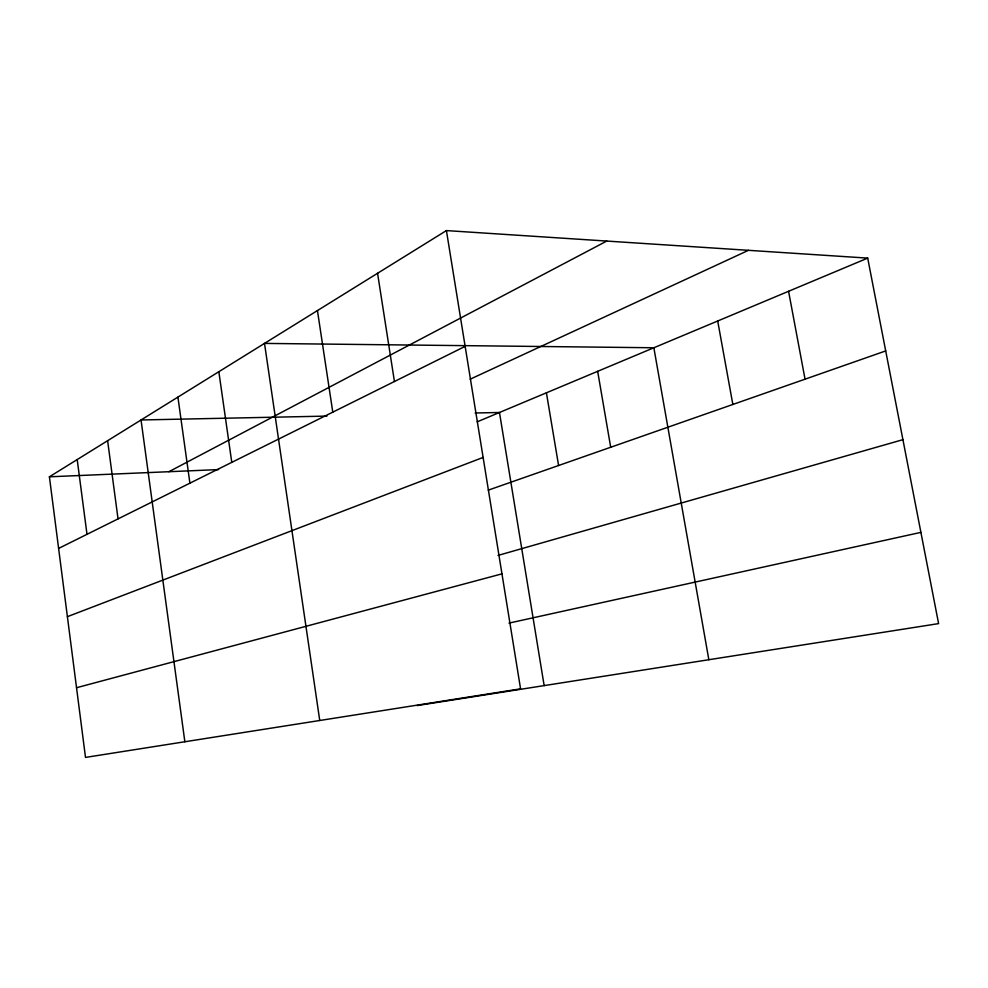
<?xml version="1.0" encoding="UTF-8"?>
<svg xmlns="http://www.w3.org/2000/svg" width="988" height="988" viewBox="0 0 988 988"><rect width="100%" height="100%" fill="white"/><g stroke="black" fill="none" stroke-linecap="round" stroke-linejoin="round"><path stroke-width="1.48" d="M446.415 230.587L520.565 688.846L85.499 757.413L49.4 476.809L446.415 230.587L867.699 258.115L938.6 623.613L417.06 705.58M168.899 471.708L606.768 241.06M58.613 548.426L465.15 346.356M470.165 379.194L748.459 250.322M477.204 421.827L867.699 258.115M67.394 616.673L483.12 457.419M488.257 490.147L885.705 350.925M498.026 555.429L902.921 439.672M76.533 687.722L501.953 573.855M508.968 623.107L920.902 532.371M49.4 476.809L218.595 469.584M326.954 416.096L141.037 419.974L184.855 741.753M475.154 412.996L499.471 412.49L544.153 685.61M788.572 291.287L805.047 379.182M717.696 321.001L732.849 404.475M708.841 659.725L653.858 347.764L264.512 343.404L319.741 720.499M597.666 371.315L610.695 447.255M546.413 392.804L558.591 465.509M377.564 273.281L394.434 381.504M317.444 310.565L332.783 412.157M218.842 371.723L231.772 462.359M177.914 397.102L189.906 483.169M107.618 440.71L118.041 518.885M77.2 459.568L86.993 534.323"/></g></svg>
